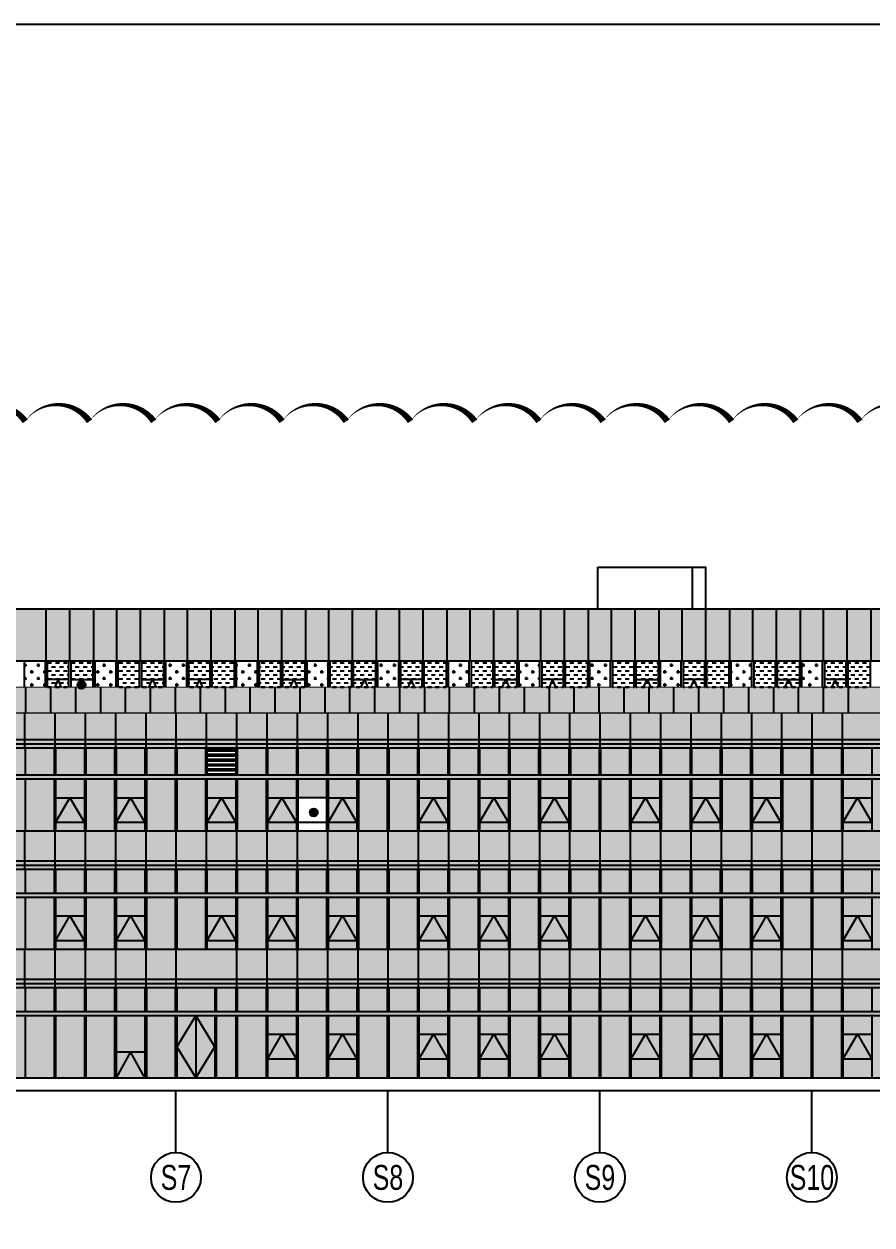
# Model space of a CAD drawing. Extents: x 1849385 to 2804940, y -773301 to -409130.
# Drawn here: x 2219310 to 2260133, y -551397 to -493541 of the extents above; entities that cross this region are included whole.
import ezdxf
from ezdxf.enums import TextEntityAlignment as Align
from ezdxf.xclip import XClip

# ---------------------------------------------------------------- set-up
doc = ezdxf.new("R2010")
doc.units = 0
doc.header["$XCLIPFRAME"] = 0
for name, color, linetype in [('#填充层', 8, 'Continuous'), ('#幕墙分格线-立面', 7, 'Continuous'), ('#标注', 1, 'Continuous'), ('#结构边线+内凹外凸边线', 5, 'Continuous'), ('C-SHET-SHBD', 4, 'Continuous'), ('dim', 7, 'Continuous'), ('消防救援', 1, 'Continuous')]:
    doc.layers.add(name, color=color, linetype=linetype)
doc.styles.add('JHZX', font='jrs.shx', dxfattribs={"width": 0.6, "bigfont": 'jhz.shx'})
doc.styles.add('XD2008', font='@1romans.shx', dxfattribs={"width": 0.7, "bigfont": '!hztxt.shx'})
pattern_1 = [(0, (-2165390.6, 544911.9), (317.5, 317.5), [158.75, -476.25]), (90, (-2165311.2, 544832.54), (-317.5, 317.5), [158.75, -476.25])]
pattern_2 = [(0, (-2342986.7, 521711.91), (190.5, 190.5), [190.5, -190.5])]

# ---------------------------------------------------------------- blocks, each defined once
blk = doc.blocks.new('*U6')
at = {"linetype": 'ByBlock'}
blk.add_line((0, -20), (0, -10.02375), dxfattribs=at)
blk.add_circle((0, -24), 4, dxfattribs=at)
at = {"color": 2, "linetype": 'ByBlock', "style": 'JHZX', "width": 0.75}
blk.add_attdef('AXES', text='', height=4, dxfattribs=at).set_placement((0, -24), align=Align.MIDDLE_CENTER)
blk = doc.blocks.new('A3文本框')
at = {"layer": 'Defpoints', "ltscale": 500}
blk.add_lwpolyline([(10, -10), (-420, -10), (-420, 297), (10, 297)], close=True, dxfattribs=at)
at = {"layer": 'C-SHET-SHBD', "style": 'XD2008', "width": 0.7}
for tag, height, p in [('子项名称', 4.5, (-37.489, 35.412)), ('图名', 4.5, (-37.489, 24.269)), ('比例', 3, (-56.3, 8.255)), ('MQJD-01', 3, (-13.245, 2.272))]:
    blk.add_attdef(tag, text='', height=height, dxfattribs=at).set_placement(p, align=Align.CENTER)
blk = doc.blocks.new('A$C1BDD5639')
at = {"layer": '消防救援', "linetype": 'ByBlock'}
h = blk.add_hatch(color=256, dxfattribs=at)
h.dxf.hatch_style = 1
edge = h.paths.add_edge_path()
edge.add_arc((-283, 16), 191, 0, 360)
blk.add_circle((-283, 16), 191, dxfattribs=at)
blk = doc.blocks.new('A$C1b7c4d9e')
at = {"layer": '#标注', "color": 6, "ltscale": 300}
blk.add_lwpolyline([(-694, 0), (694, 0), (694, -1200), (-694, -1200)], close=True, dxfattribs=at)
blk.add_lwpolyline([(-694, -1200), (0, 0), (694, -1200)], dxfattribs=at)
blk = doc.blocks.new('A$C27fe7896')
at = {"layer": '#标注', "color": 6, "ltscale": 300}
for points in [[(-596, 0), (596, 0), (596, -1200), (-596, -1200), (-596, 0)], [(-596, -1200), (0, 0), (596, -1200)]]:
    blk.add_lwpolyline(points, dxfattribs=at)
blk = doc.blocks.new('A$C46997a60')
at = {"layer": '#填充层'}
h = blk.add_hatch(dxfattribs=at)
h.set_pattern_fill('CROSS', color=8, scale=200)
h.set_pattern_definition(pattern_1)
h.paths.add_polyline_path([(53930, 19400), (54930, 19400), (54930, 20700), (53930, 20700)])
h = blk.add_hatch(dxfattribs=at)
h.set_pattern_fill('CROSS', color=8, scale=200)
h.set_pattern_definition(pattern_1)
h.paths.add_polyline_path([(57332, 19400), (58332, 19400), (58332, 20700), (57332, 20700)])
h = blk.add_hatch(dxfattribs=at)
h.set_pattern_fill('CROSS', color=8, scale=200)
h.set_pattern_definition(pattern_1)
h.paths.add_polyline_path([(60734, 19400), (61734, 19400), (61734, 20700), (60734, 20700)])
h = blk.add_hatch(dxfattribs=at)
h.set_pattern_fill('CROSS', color=8, scale=200)
h.set_pattern_definition(pattern_1)
h.paths.add_polyline_path([(64136, 19400), (65136, 19400), (65136, 20700), (64136, 20700)])
h = blk.add_hatch(dxfattribs=at)
h.set_pattern_fill('CROSS', color=8, scale=200)
h.set_pattern_definition(pattern_1)
h.paths.add_polyline_path([(67538, 19400), (68538, 19400), (68538, 20700), (67538, 20700)])
h = blk.add_hatch(dxfattribs=at)
h.set_pattern_fill('CROSS', color=8, scale=200)
h.set_pattern_definition(pattern_1)
h.paths.add_polyline_path([(70940, 19400), (71940, 19400), (71940, 20700), (70940, 20700)])
h = blk.add_hatch(dxfattribs=at)
h.set_pattern_fill('CROSS', color=8, scale=200)
h.set_pattern_definition(pattern_1)
h.paths.add_polyline_path([(74341, 19400), (75341, 19400), (75341, 20700), (74341, 20700)])
h = blk.add_hatch(dxfattribs=at)
h.set_pattern_fill('CROSS', color=8, scale=200)
h.set_pattern_definition(pattern_1)
h.paths.add_polyline_path([(77743, 19400), (78743, 19400), (78743, 20700), (77743, 20700)])
h = blk.add_hatch(dxfattribs=at)
h.set_pattern_fill('CROSS', color=8, scale=200)
h.set_pattern_definition(pattern_1)
h.paths.add_polyline_path([(81145, 19400), (82145, 19400), (82145, 20700), (81145, 20700)])
h = blk.add_hatch(dxfattribs=at)
h.set_pattern_fill('CROSS', color=8, scale=200)
h.set_pattern_definition(pattern_1)
h.paths.add_polyline_path([(84547, 19400), (85547, 19400), (85547, 20700), (84547, 20700)])
h = blk.add_hatch(dxfattribs=at)
h.set_pattern_fill('CROSS', color=8, scale=200)
h.set_pattern_definition(pattern_1)
h.paths.add_polyline_path([(87949, 19400), (88949, 19400), (88949, 20700), (87949, 20700)])
h = blk.add_hatch(dxfattribs=at)
h.set_pattern_fill('CROSS', color=8, scale=200)
h.set_pattern_definition(pattern_1)
h.paths.add_polyline_path([(91351, 19400), (92351, 19400), (92351, 20700), (91351, 20700)])
h = blk.add_hatch(dxfattribs=at)
h.set_pattern_fill('ANSI32', color=256, scale=50, angle=135)
h.set_pattern_definition([(180, (-2165390.59, 544911.91), (-1e-14, -238.125), []), (180, (-2165469.96, 544991.29), (-1e-14, -238.125), [])])
h.paths.add_polyline_path([(62727, 16500), (64115, 16500), (64115, 15200), (62727, 15200)])
at = {"layer": '#幕墙分格线-立面'}
for p, q in [((81545, 25200), (86095, 25200)), ((81545, 23200), (81545, 25200)), ((86095, 23200), (86095, 25200)), ((86095, 25200), (86745, 25200)), ((86745, 23200), (86745, 25200)), ((28117, 23200), (177596, 23200)), ((28117, 20700), (177596, 20700)), ((53930, 20700), (53930, 19400)), ((54930, 20700), (54930, 19400)), ((55030, 20700), (55030, 19400)), ((55030, 20700), (57232, 20700)), ((56081, 19400), (56081, 20700)), ((56181, 19400), (56181, 20700)), ((57232, 20700), (57232, 19400)), ((57332, 20700), (57332, 19400)), ((58332, 20700), (58332, 19400)), ((58432, 20700), (58432, 19400)), ((58432, 20700), (60634, 20700)), ((59483, 19400), (59483, 20700)), ((59583, 19400), (59583, 20700)), ((60634, 20700), (60634, 19400)), ((60734, 20700), (60734, 19400)), ((61734, 20700), (61734, 19400)), ((61834, 20700), (61834, 19400)), ((62885, 19400), (62885, 20700)), ((62985, 19400), (62985, 20700)), ((64036, 20700), (64036, 19400)), ((64136, 20700), (64136, 19400)), ((65136, 20700), (65136, 19400)), ((65236, 20700), (65236, 19400)), ((66287, 19400), (66287, 20700)), ((66387, 19400), (66387, 20700)), ((67438, 20700), (67438, 19400)), ((67538, 20700), (67538, 19400)), ((68538, 20700), (68538, 19400)), ((68638, 20700), (68638, 19400)), ((69699, 19400), (69699, 20700)), ((69779, 19400), (69779, 20700)), ((70840, 20700), (70840, 19400)), ((70940, 20700), (70940, 19400)), ((71940, 20700), (71940, 19400)), ((72040, 20700), (72040, 19400)), ((73101, 19400), (73101, 20700)), ((73181, 19400), (73181, 20700)), ((74241, 20700), (74241, 19400)), ((74341, 20700), (74341, 19400)), ((75341, 20700), (75341, 19400)), ((75441, 20700), (75441, 19400)), ((76502, 19400), (76502, 20700)), ((76582, 19400), (76582, 20700)), ((77643, 20700), (77643, 19400)), ((77743, 20700), (77743, 19400)), ((78743, 20700), (78743, 19400)), ((78843, 20700), (78843, 19400)), ((79894, 19400), (79894, 20700)), ((79994, 19400), (79994, 20700)), ((81045, 20700), (81045, 19400)), ((81145, 20700), (81145, 19400)), ((82145, 20700), (82145, 19400)), ((82245, 20700), (82245, 19400)), ((83296, 19400), (83296, 20700)), ((83396, 19400), (83396, 20700)), ((84447, 20700), (84447, 19400)), ((84547, 20700), (84547, 19400)), ((85547, 20700), (85547, 19400)), ((85647, 20700), (85647, 19400)), ((86698, 19400), (86698, 20700)), ((86798, 19400), (86798, 20700)), ((87849, 20700), (87849, 19400)), ((87949, 20700), (87949, 19400)), ((88949, 20700), (88949, 19400)), ((89049, 20700), (89049, 19400)), ((90100, 19400), (90100, 20700)), ((90200, 19400), (90200, 20700)), ((91251, 20700), (91251, 19400)), ((91351, 20700), (91351, 19400)), ((92351, 20700), (92351, 19400)), ((92451, 20700), (92451, 19400)), ((93502, 19400), (93502, 20700)), ((93602, 19400), (93602, 20700)), ((94653, 20700), (94653, 19400)), ((16261, 18200), (177596, 18200)), ((16261, 18200), (177596, 18200)), ((16261, 16900), (177596, 16900)), ((16361, 16700), (177496, 16700)), ((16461, 16500), (177396, 16500)), ((53979, 16500), (53979, 15200)), ((55367, 16500), (55367, 15200)), ((55437, 16500), (55437, 15200)), ((56825, 16500), (56825, 15200)), ((56895, 16500), (56895, 15200)), ((58283, 16500), (58283, 15200)), ((58353, 16500), (58353, 15200)), ((59741, 16500), (59741, 15200)), ((59811, 16500), (59811, 15200)), ((61199, 16500), (61199, 15200)), ((61269, 16500), (61269, 15200)), ((62657, 16500), (62657, 15200)), ((62727, 16500), (62727, 15200)), ((64115, 16500), (64115, 15200)), ((64185, 16500), (64185, 15200)), ((65573, 16500), (65573, 15200)), ((65643, 16500), (65643, 15200)), ((67031, 16500), (67031, 15200)), ((67101, 16500), (67101, 15200)), ((68489, 16500), (68489, 15200)), ((68559, 16500), (68559, 15200)), ((69947, 16500), (69947, 15200)), ((70017, 16500), (70017, 15200)), ((71405, 16500), (71405, 15200)), ((71475, 16500), (71475, 15200)), ((72863, 16500), (72863, 15200)), ((72933, 16500), (72933, 15200)), ((74320, 16500), (74320, 15200)), ((74390, 16500), (74390, 15200)), ((75778, 16500), (75778, 15200)), ((75848, 16500), (75848, 15200)), ((77236, 16500), (77236, 15200)), ((77306, 16500), (77306, 15200)), ((78694, 16500), (78694, 15200)), ((78764, 16500), (78764, 15200)), ((80152, 16500), (80152, 15200)), ((80222, 16500), (80222, 15200)), ((81610, 16500), (81610, 15200)), ((81680, 16500), (81680, 15200)), ((83068, 16500), (83068, 15200)), ((83138, 16500), (83138, 15200)), ((84526, 16500), (84526, 15200)), ((84596, 16500), (84596, 15200)), ((85984, 16500), (85984, 15200)), ((86054, 16500), (86054, 15200)), ((87442, 16500), (87442, 15200)), ((87512, 16500), (87512, 15200)), ((88900, 16500), (88900, 15200)), ((88970, 16500), (88970, 15200)), ((90358, 16500), (90358, 15200)), ((90428, 16500), (90428, 15200)), ((91816, 16500), (91816, 15200)), ((91886, 16500), (91886, 15200)), ((93274, 16500), (93274, 15200)), ((93344, 16500), (93344, 15200)), ((94732, 16500), (94732, 15200)), ((16461, 15200), (175446, 15200)), ((16461, 15000), (175446, 15000)), ((53979, 15000), (53979, 12500)), ((55367, 15000), (55367, 12500)), ((55437, 15000), (55437, 12500)), ((56825, 15000), (56825, 12500)), ((56895, 15000), (56895, 12500)), ((58283, 15000), (58283, 12500)), ((58353, 15000), (58353, 12500)), ((59741, 15000), (59741, 12500)), ((59811, 15000), (59811, 12500)), ((61199, 15000), (61199, 12500)), ((61269, 15000), (61269, 12500)), ((62657, 15000), (62657, 12500)), ((62727, 15000), (62727, 12500)), ((64115, 15000), (64115, 12500)), ((64185, 15000), (64185, 12500)), ((65573, 15000), (65573, 12500)), ((65643, 15000), (65643, 12500)), ((67031, 15000), (67031, 12500)), ((67101, 15000), (67101, 12500)), ((68489, 15000), (68489, 12500)), ((68559, 15000), (68559, 12500)), ((69947, 15000), (69947, 12500)), ((70017, 15000), (70017, 12500)), ((71405, 15000), (71405, 12500)), ((71475, 15000), (71475, 12500)), ((72863, 15000), (72863, 12500)), ((72933, 15000), (72933, 12500)), ((74320, 15000), (74320, 12500)), ((74390, 15000), (74390, 12500)), ((75778, 15000), (75778, 12500)), ((75848, 15000), (75848, 12500)), ((77236, 15000), (77236, 12500)), ((77306, 15000), (77306, 12500)), ((78694, 15000), (78694, 12500)), ((78764, 15000), (78764, 12500)), ((80152, 15000), (80152, 12500)), ((80222, 15000), (80222, 12500)), ((81610, 15000), (81610, 12500)), ((81680, 15000), (81680, 12500)), ((83068, 15000), (83068, 12500)), ((83138, 15000), (83138, 12500)), ((84526, 15000), (84526, 12500)), ((84596, 15000), (84596, 12500)), ((85984, 15000), (85984, 12500)), ((86054, 15000), (86054, 12500)), ((87442, 15000), (87442, 12500)), ((87512, 15000), (87512, 12500)), ((88900, 15000), (88900, 12500)), ((88970, 15000), (88970, 12500)), ((90358, 15000), (90358, 12500)), ((90428, 15000), (90428, 12500)), ((91816, 15000), (91816, 12500)), ((91886, 15000), (91886, 12500)), ((93274, 15000), (93274, 12500)), ((93344, 15000), (93344, 12500)), ((94732, 15000), (94732, 12500)), ((16261, 12500), (198557, 12500)), ((53944, 12500), (53944, 10650)), ((55402, 12500), (55402, 10650)), ((56860, 12500), (56860, 10650)), ((58318, 12500), (58318, 10650)), ((59776, 12500), (59776, 10650)), ((61234, 12500), (61234, 10650)), ((62692, 12500), (62692, 10650)), ((64150, 12500), (64150, 10650)), ((65608, 12500), (65608, 10650)), ((67066, 12500), (67066, 10650)), ((68524, 12500), (68524, 10650)), ((69982, 12500), (69982, 10650)), ((71440, 12500), (71440, 10650)), ((72898, 12500), (72898, 10650)), ((74355, 12500), (74355, 10650)), ((75813, 12500), (75813, 10650)), ((77271, 12500), (77271, 10650)), ((78729, 12500), (78729, 10650)), ((80187, 12500), (80187, 10650)), ((81645, 12500), (81645, 10650)), ((83103, 12500), (83103, 10650)), ((84561, 12500), (84561, 10650)), ((86019, 12500), (86019, 10650)), ((87477, 12500), (87477, 10650)), ((88935, 12500), (88935, 10650)), ((90393, 12500), (90393, 10650)), ((91851, 12500), (91851, 10650)), ((93309, 12500), (93309, 10650)), ((16261, 11050), (198557, 11050)), ((16361, 10850), (198457, 10850)), ((16461, 10650), (198357, 10650)), ((53979, 10650), (53979, 9500)), ((55367, 10650), (55367, 9500)), ((55437, 10650), (55437, 9500)), ((56825, 10650), (56825, 9500)), ((56895, 10650), (56895, 9500)), ((58283, 10650), (58283, 9500)), ((58353, 10650), (58353, 9500)), ((59741, 10650), (59741, 9500)), ((59811, 10650), (59811, 9500)), ((61199, 10650), (61199, 9500)), ((61269, 10650), (61269, 9500)), ((62657, 10650), (62657, 9500)), ((62727, 10650), (62727, 9500)), ((64115, 10650), (64115, 9500)), ((64185, 10650), (64185, 9500)), ((65573, 10650), (65573, 9500)), ((65643, 10650), (65643, 9500)), ((67031, 10650), (67031, 9500)), ((67101, 10650), (67101, 9500)), ((68489, 10650), (68489, 9500)), ((68559, 10650), (68559, 9500)), ((69947, 10650), (69947, 9500)), ((70017, 10650), (70017, 9500)), ((71405, 10650), (71405, 9500)), ((71475, 10650), (71475, 9500)), ((72863, 10650), (72863, 9500)), ((72933, 10650), (72933, 9500)), ((74320, 10650), (74320, 9500)), ((74390, 10650), (74390, 9500)), ((75778, 10650), (75778, 9500)), ((75848, 10650), (75848, 9500)), ((77236, 10650), (77236, 9500)), ((77306, 10650), (77306, 9500)), ((78694, 10650), (78694, 9500)), ((78764, 10650), (78764, 9500)), ((80152, 10650), (80152, 9500)), ((80222, 10650), (80222, 9500)), ((81610, 10650), (81610, 9500)), ((81680, 10650), (81680, 9500)), ((83068, 10650), (83068, 9500)), ((83138, 10650), (83138, 9500)), ((84526, 10650), (84526, 9500)), ((84596, 10650), (84596, 9500)), ((85984, 10650), (85984, 9500)), ((86054, 10650), (86054, 9500)), ((87442, 10650), (87442, 9500)), ((87512, 10650), (87512, 9500)), ((88900, 10650), (88900, 9500)), ((88970, 10650), (88970, 9500)), ((90358, 10650), (90358, 9500)), ((90428, 10650), (90428, 9500)), ((91816, 10650), (91816, 9500)), ((91886, 10650), (91886, 9500)), ((93274, 10650), (93274, 9500)), ((93344, 10650), (93344, 9500)), ((94732, 10650), (94732, 9500)), ((18061, 9500), (198357, 9500)), ((18061, 9300), (198357, 9300)), ((53979, 9300), (53979, 6800)), ((55367, 9300), (55367, 6800)), ((55437, 9300), (55437, 6800)), ((56825, 9300), (56825, 6800)), ((56895, 9300), (56895, 6800)), ((58283, 9300), (58283, 6800)), ((58353, 9300), (58353, 6800)), ((59741, 9300), (59741, 6800)), ((59811, 9300), (59811, 6800)), ((61199, 9300), (61199, 6800)), ((61269, 9300), (61269, 6800)), ((62657, 9300), (62657, 6800)), ((62727, 9300), (62727, 6800)), ((64115, 9300), (64115, 6800)), ((64185, 9300), (64185, 6800)), ((65573, 9300), (65573, 6800)), ((65643, 9300), (65643, 6800)), ((67031, 9300), (67031, 6800)), ((67101, 9300), (67101, 6800)), ((68489, 9300), (68489, 6800)), ((68559, 9300), (68559, 6800)), ((69947, 9300), (69947, 6800)), ((70017, 9300), (70017, 6800)), ((71405, 9300), (71405, 6800)), ((71475, 9300), (71475, 6800)), ((72863, 9300), (72863, 6800)), ((72933, 9300), (72933, 6800)), ((74320, 9300), (74320, 6800)), ((74390, 9300), (74390, 6800)), ((75778, 9300), (75778, 6800)), ((75848, 9300), (75848, 6800)), ((77236, 9300), (77236, 6800)), ((77306, 9300), (77306, 6800)), ((78694, 9300), (78694, 6800)), ((78764, 9300), (78764, 6800)), ((80152, 9300), (80152, 6800)), ((80222, 9300), (80222, 6800)), ((81610, 9300), (81610, 6800)), ((81680, 9300), (81680, 6800)), ((83068, 9300), (83068, 6800)), ((83138, 9300), (83138, 6800)), ((84526, 9300), (84526, 6800)), ((84596, 9300), (84596, 6800)), ((85984, 9300), (85984, 6800)), ((86054, 9300), (86054, 6800)), ((87442, 9300), (87442, 6800)), ((87512, 9300), (87512, 6800)), ((88900, 9300), (88900, 6800)), ((88970, 9300), (88970, 6800)), ((90358, 9300), (90358, 6800)), ((90428, 9300), (90428, 6800)), ((91816, 9300), (91816, 6800)), ((91886, 9300), (91886, 6800)), ((93274, 9300), (93274, 6800)), ((93344, 9300), (93344, 6800)), ((94732, 9300), (94732, 6800)), ((-3450, 6800), (198557, 6800)), ((53944, 6800), (53944, 4950)), ((55402, 6800), (55402, 4950)), ((56860, 6800), (56860, 4950)), ((58318, 6800), (58318, 4950)), ((59776, 6800), (59776, 4950)), ((61234, 6800), (61234, 4950)), ((64150, 6800), (64150, 4950)), ((65608, 6800), (65608, 4950)), ((67066, 6800), (67066, 4950)), ((68524, 6800), (68524, 4950)), ((69982, 6800), (69982, 4950)), ((71440, 6800), (71440, 4950)), ((72898, 6800), (72898, 4950)), ((74355, 6800), (74355, 4950)), ((75813, 6800), (75813, 4950)), ((77271, 6800), (77271, 4950)), ((78729, 6800), (78729, 4950)), ((80187, 6800), (80187, 4950)), ((81645, 6800), (81645, 4950)), ((83103, 6800), (83103, 4950)), ((84561, 6800), (84561, 4950)), ((86019, 6800), (86019, 4950)), ((87477, 6800), (87477, 4950)), ((88935, 6800), (88935, 4950)), ((90393, 6800), (90393, 4950)), ((91851, 6800), (91851, 4950)), ((93309, 6800), (93309, 4950)), ((-3450, 5350), (198557, 5350)), ((-3350, 5150), (198457, 5150)), ((-3250, 4950), (198357, 4950)), ((53979, 4950), (53979, 3800)), ((55367, 4950), (55367, 3800)), ((55437, 4950), (55437, 3800)), ((56825, 4950), (56825, 3800)), ((56895, 4950), (56895, 3800)), ((58283, 4950), (58283, 3800)), ((58353, 4950), (58353, 3800)), ((59741, 4950), (59741, 3800)), ((59811, 4950), (59811, 3800)), ((61199, 4950), (61199, 3800)), ((61269, 4950), (61269, 3800)), ((63099, 4950), (63099, 3800)), ((63169, 4950), (63169, 3800)), ((64115, 4950), (64115, 3800)), ((64185, 4950), (64185, 3800)), ((65573, 4950), (65573, 3800)), ((65643, 4950), (65643, 3800)), ((67031, 4950), (67031, 3800)), ((67101, 4950), (67101, 3800)), ((68489, 4950), (68489, 3800)), ((68559, 4950), (68559, 3800)), ((69947, 4950), (69947, 3800)), ((70017, 4950), (70017, 3800)), ((71405, 4950), (71405, 3800)), ((71475, 4950), (71475, 3800)), ((72863, 4950), (72863, 3800)), ((72933, 4950), (72933, 3800)), ((74320, 4950), (74320, 3800)), ((74390, 4950), (74390, 3800)), ((75778, 4950), (75778, 3800)), ((75848, 4950), (75848, 3800)), ((77236, 4950), (77236, 3800)), ((77306, 4950), (77306, 3800)), ((78694, 4950), (78694, 3800)), ((78764, 4950), (78764, 3800)), ((80152, 4950), (80152, 3800)), ((80222, 4950), (80222, 3800)), ((81610, 4950), (81610, 3800)), ((81680, 4950), (81680, 3800)), ((83068, 4950), (83068, 3800)), ((83138, 4950), (83138, 3800)), ((84526, 4950), (84526, 3800)), ((84596, 4950), (84596, 3800)), ((85984, 4950), (85984, 3800)), ((86054, 4950), (86054, 3800)), ((87442, 4950), (87442, 3800)), ((87512, 4950), (87512, 3800)), ((88900, 4950), (88900, 3800)), ((88970, 4950), (88970, 3800)), ((90358, 4950), (90358, 3800)), ((90428, 4950), (90428, 3800)), ((91816, 4950), (91816, 3800)), ((91886, 4950), (91886, 3800)), ((93274, 4950), (93274, 3800)), ((93344, 4950), (93344, 3800)), ((94732, 4950), (94732, 3800)), ((-3250, 3800), (196257, 3800)), ((-3250, 3600), (196257, 3600)), ((53979, 3600), (53979, 600)), ((55367, 3600), (55367, 600)), ((55437, 3600), (55437, 600)), ((56825, 3600), (56825, 600)), ((56895, 3600), (56895, 600)), ((58283, 3600), (58283, 600)), ((58353, 3600), (58353, 600)), ((59741, 3600), (59741, 600)), ((59811, 3600), (59811, 600)), ((61199, 3600), (61199, 600)), ((61269, 3600), (61269, 600)), ((63099, 3600), (63099, 600)), ((63169, 3600), (63169, 600)), ((64115, 3600), (64115, 600)), ((64185, 3600), (64185, 600)), ((65573, 3600), (65573, 600)), ((65643, 3600), (65643, 600)), ((67031, 3600), (67031, 600)), ((67101, 3600), (67101, 600)), ((68489, 3600), (68489, 600)), ((68559, 3600), (68559, 600)), ((69947, 3600), (69947, 600)), ((70017, 3600), (70017, 600)), ((71405, 3600), (71405, 600)), ((71475, 3600), (71475, 600)), ((72863, 3600), (72863, 600)), ((72933, 3600), (72933, 600)), ((74320, 3600), (74320, 600)), ((74390, 3600), (74390, 600)), ((75778, 3600), (75778, 600)), ((75848, 3600), (75848, 600)), ((77236, 3600), (77236, 600)), ((77306, 3600), (77306, 600)), ((78694, 3600), (78694, 600)), ((78764, 3600), (78764, 600)), ((80152, 3600), (80152, 600)), ((80222, 3600), (80222, 600)), ((81610, 3600), (81610, 600)), ((81680, 3600), (81680, 600)), ((83068, 3600), (83068, 600)), ((83138, 3600), (83138, 600)), ((84526, 3600), (84526, 600)), ((84596, 3600), (84596, 600)), ((85984, 3600), (85984, 600)), ((86054, 3600), (86054, 600)), ((87442, 3600), (87442, 600)), ((87512, 3600), (87512, 600)), ((88900, 3600), (88900, 600)), ((88970, 3600), (88970, 600)), ((90358, 3600), (90358, 600)), ((90428, 3600), (90428, 600)), ((91816, 3600), (91816, 600)), ((91886, 3600), (91886, 600)), ((93274, 3600), (93274, 600)), ((93344, 3600), (93344, 600)), ((94732, 3600), (94732, 600)), ((58353, 1850), (59741, 1850)), ((-3250, 600), (196257, 600))]:
    blk.add_line(p, q, dxfattribs=at)
at = {"layer": '#幕墙分格线-立面', "ltscale": 300}
for points in [[(54980, 20700), (54980, 23200)], [(56131, 20700), (56131, 23200)], [(57282, 20700), (57282, 23200)], [(58382, 20700), (58382, 23200)], [(59533, 20700), (59533, 23200)], [(60684, 20700), (60684, 23200)], [(61784, 20700), (61784, 23200)], [(62935, 20700), (62935, 23200)], [(64086, 20700), (64086, 23200)], [(65186, 20700), (65186, 23200)], [(66337, 20700), (66337, 23200)], [(67488, 20700), (67488, 23200)], [(68588, 20700), (68588, 23200)], [(69729, 20700), (69729, 23200)], [(70890, 20700), (70890, 23200)], [(71990, 20700), (71990, 23200)], [(73131, 20700), (73131, 23200)], [(74291, 20700), (74291, 23200)], [(75391, 20700), (75391, 23200)], [(76532, 20700), (76532, 23200)], [(77693, 20700), (77693, 23200)], [(78793, 20700), (78793, 23200)], [(79944, 20700), (79944, 23200)], [(81095, 20700), (81095, 23200)], [(82195, 20700), (82195, 23200)], [(83346, 20700), (83346, 23200)], [(84497, 20700), (84497, 23200)], [(85597, 20700), (85597, 23200)], [(86748, 20700), (86748, 23200)], [(87899, 20700), (87899, 23200)], [(88999, 20700), (88999, 23200)], [(90150, 20700), (90150, 23200)], [(91301, 20700), (91301, 23200)], [(92401, 20700), (92401, 23200)], [(93552, 20700), (93552, 23200)], [(94703, 20700), (94703, 23200)], [(-8188, 0), (200161, 0)]]:
    blk.add_lwpolyline(points, dxfattribs=at)
at = {"layer": '#幕墙分格线-立面'}
for points in [[(56181, 19800), (57232, 19800)], [(62184, 3600), (62184, 600)], [(59741, 600), (59047, 1850), (58353, 600)]]:
    blk.add_lwpolyline(points, dxfattribs=at)
at = {"layer": '#幕墙分格线-立面', "ltscale": 300}
blk.add_lwpolyline([(16821, 19400), (177296, 19400), (177296, 18200), (16821, 18200)], close=True, dxfattribs=at)
at = {"layer": '#幕墙分格线-立面'}
blk.add_lwpolyline([(62184, 3600), (61269, 2100), (62184, 600), (63099, 2100)], close=True, dxfattribs=at)
for points in [[(68489, 14100), (67101, 14100)], [(68489, 12900), (67101, 12900)]]:
    blk.add_lwpolyline(points)
at = {"layer": '#幕墙分格线-立面', "color": 6, "ltscale": 300}
ref = blk.add_blockref('A$C27fe7896', (55556, 19800), dxfattribs=dict(at, xscale=-0.8817114093959731))
XClip(ref).set_block_clipping_path([(-138072.7282415661, -399.9999999999), (31119.9858549, 900.0000000001)])
ref = blk.add_blockref('A$C27fe7896', (60109, 19800), dxfattribs=dict(at, xscale=0.8817114093959731))
XClip(ref).set_block_clipping_path([(-36283.6103796861, -399.9999999999), (132909.10371678, 900.0000000001)])
ref = blk.add_blockref('A$C27fe7896', (62360, 19800), dxfattribs=dict(at, xscale=-0.8817114093959731))
XClip(ref).set_block_clipping_path([(-130356.1797156571, -399.9999999999), (38836.5343808089, 900.0000000001)])
ref = blk.add_blockref('A$C27fe7896', (66912, 19800), dxfattribs=dict(at, xscale=0.8817114093959731))
XClip(ref).set_block_clipping_path([(-44000.158905596, -399.9999999999), (125192.5551908701, 900.0000000001)])
ref = blk.add_blockref('A$C27fe7896', (70304, 19800), dxfattribs=dict(at, xscale=0.8817114093959731))
XClip(ref).set_block_clipping_path([(-47847.0915891039, -399.9999999999), (121345.6225073622, 900.0000000001)])
ref = blk.add_blockref('A$C27fe7896', (72565, 19800), dxfattribs=dict(at, xscale=-0.8817114093959731))
XClip(ref).set_block_clipping_path([(-118781.356926789, -399.9999999999), (50411.357169677, 900.0000000001)])
ref = blk.add_blockref('A$C27fe7896', (77108, 19800), dxfattribs=dict(at, xscale=0.8817114093959731))
XClip(ref).set_block_clipping_path([(-55563.6401150161, -400.0000000133), (113629.0739814499, 899.9999999867)])
ref = blk.add_blockref('A$C27fe7896', (79369, 19800), dxfattribs=dict(at, xscale=-0.8817114093959731))
XClip(ref).set_block_clipping_path([(-111064.8084008773, -399.9999999999), (58127.9056955888, 900.0000000001)])
ref = blk.add_blockref('A$C27fe7896', (83922, 19800), dxfattribs=dict(at, xscale=0.8817114093959731))
XClip(ref).set_block_clipping_path([(-63291.530220374, -399.9999999999), (105901.1838760921, 900.0000000001)])
ref = blk.add_blockref('A$C27fe7896', (86173, 19800), dxfattribs=dict(at, xscale=-0.8817114093959731))
XClip(ref).set_block_clipping_path([(-103348.2598749669, -399.9999999999), (65844.4542214992, 900.0000000001)])
ref = blk.add_blockref('A$C27fe7896', (90726, 19800), dxfattribs=dict(at, xscale=0.8817114093959731))
XClip(ref).set_block_clipping_path([(-71008.0787462862, -399.9999999999), (98184.6353501799, 900.0000000001)])
ref = blk.add_blockref('A$C27fe7896', (92977, 19800), dxfattribs=dict(at, xscale=-0.8817114093959731))
XClip(ref).set_block_clipping_path([(-95631.7113490552, -399.9999999999), (73561.0027474109, 900.0000000001)])
for p in [(56131, 14100), (59047, 14100), (63421, 14100), (66337, 14100), (69253, 14100), (73626, 14100), (76542, 14100), (79458, 14100), (83832, 14100), (86748, 14100), (89664, 14100), (94038, 14100), (56131, 8400), (59047, 8400), (63421, 8400), (66337, 8400), (69253, 8400), (73626, 8400), (76542, 8400), (79458, 8400), (83832, 8400), (86748, 8400), (89664, 8400), (94038, 8400), (66337, 2700), (69253, 2700), (73626, 2700), (76542, 2700), (79458, 2700), (83832, 2700), (86748, 2700), (89664, 2700), (94038, 2700)]:
    blk.add_blockref('A$C1b7c4d9e', p, dxfattribs=at)
at = {"layer": '消防救援', "linetype": 'ByBlock', "rotation": 270}
blk.add_blockref('A$C1BDD5639', (67849, 13108), dxfattribs=at)
at = {"ltscale": 300}
blk.add_wipeout([(16821, 19400), (177296, 19400), (177296, 18200), (16821, 18200)], dxfattribs=at).dxf.layer = 'dim'
at = {"layer": '#幕墙分格线-立面'}
for p, q in [((53944, 18200), (53944, 16500)), ((55402, 18200), (55402, 16500)), ((56860, 18200), (56860, 16500)), ((58318, 18200), (58318, 16500)), ((59776, 18200), (59776, 16500)), ((61234, 18200), (61234, 16500)), ((62692, 18200), (62692, 16500)), ((64150, 18200), (64150, 16500)), ((65608, 18200), (65608, 16500)), ((67066, 18200), (67066, 16500)), ((68524, 18200), (68524, 16500)), ((69982, 18200), (69982, 16500)), ((71440, 18200), (71440, 16500)), ((72898, 18200), (72898, 16500)), ((74355, 18200), (74355, 16500)), ((75813, 18200), (75813, 16500)), ((77271, 18200), (77271, 16500)), ((78729, 18200), (78729, 16500)), ((80187, 18200), (80187, 16500)), ((81645, 18200), (81645, 16500)), ((83103, 18200), (83103, 16500)), ((84561, 18200), (84561, 16500)), ((86019, 18200), (86019, 16500)), ((87477, 18200), (87477, 16500)), ((88935, 18200), (88935, 16500)), ((90393, 18200), (90393, 16500)), ((91851, 18200), (91851, 16500)), ((93309, 18200), (93309, 16500))]:
    blk.add_line(p, q, dxfattribs=at)
at = {"layer": '消防救援', "linetype": 'ByBlock', "rotation": 270}
blk.add_blockref('A$C1BDD5639', (56665, 19254), dxfattribs=at)
blk = doc.blocks.new('tc1VCBN')
at = {"layer": '#填充层', "ltscale": 5}
h = blk.add_hatch(dxfattribs=at)
h.set_pattern_fill('DOTS', color=256, scale=200)
h.set_pattern_definition([(0, (-2342986.7, 521711.9), (158.75, 317.5), [0, -317.5])])
h.paths.add_polyline_path([(-149479, 0), (0, 0), (0, -2500), (-149479, -2500)])
h.paths.add_polyline_path([(-200, -6700), (-161154, -6700), (-161154, -5000), (-200, -5000)])
h.paths.add_polyline_path([(-161121, -10700), (20761, -10700), (20761, -12550), (-161121, -12550)])
h.paths.add_polyline_path([(20761, -18250), (-180862, -18250), (-180862, -16400), (20761, -16400)])
at = {"layer": '#填充层'}
h = blk.add_hatch(dxfattribs=at)
h.set_pattern_fill('DASH', color=256, scale=200, style=0)
h.set_pattern_definition(pattern_2)
h.paths.add_polyline_path([(-122566, -2500), (-121515, -2500), (-121515, -3800), (-122566, -3800)])
h = blk.add_hatch(dxfattribs=at)
h.set_pattern_fill('DASH', color=256, scale=200, style=0)
h.set_pattern_definition(pattern_2)
h.paths.add_polyline_path([(-121415, -3400), (-120364, -3400), (-120364, -2500), (-121415, -2500)])
h = blk.add_hatch(dxfattribs=at)
h.set_pattern_fill('DASH', color=256, scale=200, style=0)
h.set_pattern_definition(pattern_2)
h.paths.add_polyline_path([(-119164, -2500), (-118113, -2500), (-118113, -3800), (-119164, -3800)])
h = blk.add_hatch(dxfattribs=at)
h.set_pattern_fill('DASH', color=256, scale=200, style=0)
h.set_pattern_definition(pattern_2)
h.paths.add_polyline_path([(-118013, -2500), (-116962, -2500), (-116962, -3800), (-118013, -3800)])
h = blk.add_hatch(dxfattribs=at)
h.set_pattern_fill('DASH', color=256, scale=200, style=0)
h.set_pattern_definition(pattern_2)
h.paths.add_polyline_path([(-115762, -2500), (-114711, -2500), (-114711, -3800), (-115762, -3800)])
h = blk.add_hatch(dxfattribs=at)
h.set_pattern_fill('DASH', color=256, scale=200, style=0)
h.set_pattern_definition(pattern_2)
h.paths.add_polyline_path([(-114611, -2500), (-113560, -2500), (-113560, -3800), (-114611, -3800)])
h = blk.add_hatch(dxfattribs=at)
h.set_pattern_fill('DASH', color=256, scale=200, style=0)
h.set_pattern_definition(pattern_2)
h.paths.add_polyline_path([(-112360, -2500), (-111309, -2500), (-111309, -3800), (-112360, -3800)])
h = blk.add_hatch(dxfattribs=at)
h.set_pattern_fill('DASH', color=256, scale=200, style=0)
h.set_pattern_definition(pattern_2)
h.paths.add_polyline_path([(-111209, -2500), (-110158, -2500), (-110158, -3800), (-111209, -3800)])
h = blk.add_hatch(dxfattribs=at)
h.set_pattern_fill('DASH', color=256, scale=200, style=0)
h.set_pattern_definition(pattern_2)
h.paths.add_polyline_path([(-108958, -2500), (-107907, -2500), (-107907, -3800), (-108958, -3800)])
h = blk.add_hatch(dxfattribs=at)
h.set_pattern_fill('DASH', color=256, scale=200, style=0)
h.set_pattern_definition(pattern_2)
h.paths.add_polyline_path([(-107817, -2500), (-106767, -2500), (-106767, -3800), (-107817, -3800)])
h = blk.add_hatch(dxfattribs=at)
h.set_pattern_fill('DASH', color=256, scale=200, style=0)
h.set_pattern_definition(pattern_2)
h.paths.add_polyline_path([(-105557, -2500), (-104506, -2500), (-104506, -3800), (-105557, -3800)])
h = blk.add_hatch(dxfattribs=at)
h.set_pattern_fill('DASH', color=256, scale=200, style=0)
h.set_pattern_definition(pattern_2)
h.paths.add_polyline_path([(-104416, -2500), (-103365, -2500), (-103365, -3800), (-104416, -3800)])
h = blk.add_hatch(dxfattribs=at)
h.set_pattern_fill('DASH', color=256, scale=200, style=0)
h.set_pattern_definition(pattern_2)
h.paths.add_polyline_path([(-102155, -2500), (-101104, -2500), (-101104, -3800), (-102155, -3800)])
h = blk.add_hatch(dxfattribs=at)
h.set_pattern_fill('DASH', color=256, scale=200, style=0)
h.set_pattern_definition(pattern_2)
h.paths.add_polyline_path([(-101014, -2500), (-99963, -2500), (-99963, -3800), (-101014, -3800)])
h = blk.add_hatch(dxfattribs=at)
h.set_pattern_fill('DASH', color=256, scale=200, style=0)
h.set_pattern_definition(pattern_2)
h.paths.add_polyline_path([(-98753, -2500), (-97702, -2500), (-97702, -3800), (-98753, -3800)])
h = blk.add_hatch(dxfattribs=at)
h.set_pattern_fill('DASH', color=256, scale=200, style=0)
h.set_pattern_definition(pattern_2)
h.paths.add_polyline_path([(-97602, -2500), (-96551, -2500), (-96551, -3800), (-97602, -3800)])
h = blk.add_hatch(dxfattribs=at)
h.set_pattern_fill('DASH', color=256, scale=200, style=0)
h.set_pattern_definition(pattern_2)
h.paths.add_polyline_path([(-95351, -2500), (-94300, -2500), (-94300, -3800), (-95351, -3800)])
h = blk.add_hatch(dxfattribs=at)
h.set_pattern_fill('DASH', color=256, scale=200, style=0)
h.set_pattern_definition(pattern_2)
h.paths.add_polyline_path([(-94200, -2500), (-93149, -2500), (-93149, -3800), (-94200, -3800)])
h = blk.add_hatch(dxfattribs=at)
h.set_pattern_fill('DASH', color=256, scale=200, style=0)
h.set_pattern_definition(pattern_2)
h.paths.add_polyline_path([(-91949, -2500), (-90898, -2500), (-90898, -3800), (-91949, -3800)])
h = blk.add_hatch(dxfattribs=at)
h.set_pattern_fill('DASH', color=256, scale=200, style=0)
h.set_pattern_definition(pattern_2)
h.paths.add_polyline_path([(-90798, -2500), (-89747, -2500), (-89747, -3800), (-90798, -3800)])
h = blk.add_hatch(dxfattribs=at)
h.set_pattern_fill('DASH', color=256, scale=200, style=0)
h.set_pattern_definition(pattern_2)
h.paths.add_polyline_path([(-88547, -2500), (-87496, -2500), (-87496, -3800), (-88547, -3800)])
h = blk.add_hatch(dxfattribs=at)
h.set_pattern_fill('DASH', color=256, scale=200, style=0)
h.set_pattern_definition(pattern_2)
h.paths.add_polyline_path([(-87396, -2500), (-86345, -2500), (-86345, -3800), (-87396, -3800)])
h = blk.add_hatch(dxfattribs=at)
h.set_pattern_fill('DASH', color=256, scale=200, style=0)
h.set_pattern_definition(pattern_2)
h.paths.add_polyline_path([(-85145, -2500), (-84094, -2500), (-84094, -3800), (-85145, -3800)])
h = blk.add_hatch(dxfattribs=at)
h.set_pattern_fill('DASH', color=256, scale=200, style=0)
h.set_pattern_definition(pattern_2)
h.paths.add_polyline_path([(-83994, -2500), (-82943, -2500), (-82943, -3800), (-83994, -3800)])
at = {"layer": '#填充层', "ltscale": 5}
h = blk.add_hatch(dxfattribs=at)
h.set_pattern_fill('玻璃A', color=256, scale=200)
h.set_pattern_definition([(45, (-2342986.7, 521711.9), (-1131.3708, 1131.3708), [800, -800]), (45, (-2342986.7, 521994.8), (-1131.3708, 1131.3708), [400, -1200]), (45, (-2342703.9, 521711.9), (-1131.3708, 1131.3708), [400, -1200])])
h.paths.add_polyline_path([(-180486, -15200), (-159285, -15200), (-159285, -16400), (-180486, -16400)])
h.paths.add_polyline_path([(-160775, -3800), (-300, -3800), (-300, -5000), (-160775, -5000)])
h.paths.add_polyline_path([(20401, -9500), (-2527, -9500), (-2527, -10700), (20401, -10700)])
h = blk.add_hatch(dxfattribs=at)
h.set_pattern_fill('玻璃1', color=256, scale=200)
h.set_pattern_definition([(45, (-2342986.7, 521791.9), (-979.76716, 979.76716), [448, -1152]), (45, (-2342794.7, 521871.9), (-979.76716, 979.76716), [192, -1408]), (45, (-2342986.7, 521871.9), (-979.76716, 979.76716), [320, -1280]), (45, (-2342890.7, 521791.9), (1074.8023, -1074.8023), [400, -1200]), (45, (-2342986.7, 521711.9), (-979.76716, 979.76716), [640, -960]), (45, (-2342986.7, 521951.9), (-979.76716, 979.76716), [160, -1440])])
h.paths.add_polyline_path([(-18680, -10700), (-18680, -9100), (-17222, -9100), (-17222, -10700), (-2300, -10700), (-2300, -6700), (-113446, -6700), (-113446, -8000), (-114904, -8000), (-114904, -6700), (-160885, -6700), (-160885, -10700), (-151353, -10700), (-151353, -9100), (-149895, -9100), (-149895, -10700), (-130942, -10700), (-130942, -9100), (-129484, -9100), (-129484, -10700), (-110530, -10700), (-110530, -9100), (-109072, -9100), (-109072, -10700), (-79913, -10700), (-79913, -9100), (-78455, -9100), (-78455, -10700), (-59502, -10700), (-59502, -9100), (-58044, -9100), (-58044, -10700), (-39091, -10700), (-39091, -9100), (-37633, -9100), (-37633, -10700)])
h.paths.add_polyline_path([(-65369, -12550), (-65369, -13900), (-71166, -13900), (-71166, -12550), (-128026, -12550), (-128026, -13900), (-135316, -13900), (-135316, -12550), (-159285, -12550), (-159285, -16400), (20511, -16400), (20511, -12550)])
h.paths.add_polyline_path([(-69743, -19600), (-69743, -18250), (-130942, -18250), (-130942, -19600), (-142605, -19600), (-142605, -18250), (-180596, -18250), (-180596, -22600), (-146709, -22600), (-146709, -19600), (-144098, -19600), (-144098, -22600), (-125145, -22600), (-123617, -22600), (-116397, -22600), (-116397, -19600), (-114427, -19600), (-114427, -22600), (-72517, -22600), (-72517, -19600), (-71131, -19600), (-71131, -22600), (-17399, -22600), (-17399, -19600), (-15729, -19600), (-15729, -22600), (18411, -22600), (18411, -18250), (-66757, -18250), (-66757, -19600)])
h = blk.add_hatch(dxfattribs=at)
h.set_pattern_fill('GRASS', color=256, scale=350)
h.set_pattern_definition([(90, (-146709.15, -22600), (-698.457, 698.457), [185.2065, -1211.707]), (45, (-146709.1, -22600), (-698.457, 698.457), [185.2065, -802.561]), (135, (-146709.1, -22600), (-698.457, -698.457), [185.2065, -802.561])])
h.paths.add_polyline_path([(-71131, -19635), (-72447, -19635), (-72447, -22600), (-71131, -22600)])
h.paths.add_polyline_path([(-15729, -22600), (-17399, -22600), (-17399, -19600), (-15729, -19600)])
h.paths.add_polyline_path([(-116327, -19600), (-114497, -19600), (-114497, -22600), (-116327, -22600)])
h.paths.add_polyline_path([(-146709, -19600), (-144098, -19600), (-144098, -22600), (-146709, -22600)])
at = {"layer": '#幕墙分格线-立面', "ltscale": 300}
for points in [[(-123585, -5000), (-123585, -3800)], [(-122385, -5000), (-122385, -3800)], [(-121185, -5000), (-121185, -3800)], [(-119985, -5000), (-119985, -3800)], [(-118785, -5000), (-118785, -3800)], [(-117585, -5000), (-117585, -3800)], [(-116385, -5000), (-116385, -3800)], [(-115185, -5000), (-115185, -3800)], [(-113985, -5000), (-113985, -3800)], [(-112785, -5000), (-112785, -3800)], [(-111585, -5000), (-111585, -3800)], [(-110385, -5000), (-110385, -3800)], [(-109185, -5000), (-109185, -3800)], [(-107985, -5000), (-107985, -3800)], [(-106785, -5000), (-106785, -3800)], [(-105585, -5000), (-105585, -3800)], [(-104385, -5000), (-104385, -3800)], [(-103185, -5000), (-103185, -3800)], [(-101985, -5000), (-101985, -3800)], [(-100785, -5000), (-100785, -3800)], [(-99585, -5000), (-99585, -3800)], [(-98385, -5000), (-98385, -3800)], [(-97185, -5000), (-97185, -3800)], [(-95985, -5000), (-95985, -3800)], [(-94785, -5000), (-94785, -3800)], [(-93585, -5000), (-93585, -3800)], [(-92385, -5000), (-92385, -3800)], [(-91185, -5000), (-91185, -3800)], [(-89985, -5000), (-89985, -3800)], [(-88785, -5000), (-88785, -3800)], [(-87585, -5000), (-87585, -3800)], [(-86385, -5000), (-86385, -3800)], [(-85185, -5000), (-85185, -3800)], [(-83985, -5000), (-83985, -3800)]]:
    blk.add_lwpolyline(points, dxfattribs=at)

msp = doc.modelspace()

# ---------------------------------------------------------------- hatches: boundary and pattern name
at = {"layer": '#填充层', "ltscale": 300}
h = msp.add_hatch(color=252, dxfattribs=at)
h.dxf.hatch_style = 1
h.paths.add_polyline_path([(2255818.5, -529711.9), (2258664.4, -529711.9), (2258664.4, -528411.9), (2255818.5, -528411.9)])
h.paths.add_polyline_path([(2258664.4, -529911.9), (2255818.5, -529911.9), (2255818.5, -532411.9), (2258664.4, -532411.9)])
h = msp.add_hatch(color=252, dxfattribs=at)
h.dxf.hatch_style = 1
h.paths.add_polyline_path([(2219369.8, -541111.9), (2223673.6, -541111.9), (2223673.6, -539961.9), (2219369.8, -539961.9)])
h.paths.add_polyline_path([(2223673.6, -541311.9), (2219369.8, -541311.9), (2219369.8, -544311.9), (2223673.6, -544311.9)])
h = msp.add_hatch(color=252, dxfattribs=at)
h.dxf.hatch_style = 1
h.paths.add_polyline_path([(2225201.6, -541111.9), (2226589.5, -541111.9), (2226589.5, -539961.9), (2225201.6, -539961.9)])
h.paths.add_polyline_path([(2226589.5, -541311.9), (2225201.6, -541311.9), (2225201.6, -544311.9), (2226589.5, -544311.9)])
h = msp.add_hatch(color=252, dxfattribs=at)
h.dxf.hatch_style = 1
h.paths.add_polyline_path([(2228559.5, -541111.9), (2230963.4, -541111.9), (2230963.4, -539961.9), (2228559.5, -539961.9)])
h.paths.add_polyline_path([(2230963.4, -541311.9), (2228559.5, -541311.9), (2228559.5, -544311.9), (2230963.4, -544311.9)])

# ---------------------------------------------------------------- linework, layer by layer
at = {"layer": 'Defpoints', "color": 3}
msp.add_lwpolyline([(2216277.9, -512679.1, 0, 309.1, -0.5205671), (2219369.1, -512679.1, 0, 309.1, -0.5205671), (2222460.3, -512679.1, 0, 309.1, -0.5205671), (2225551.5, -512679.1, 0, 309.1, -0.5205671), (2228642.8, -512679.1, 0, 309.1, -0.5205671), (2231734, -512679.1, 0, 309.1, -0.5205671), (2234825.2, -512679.1, 0, 309.1, -0.5205671), (2237916.4, -512679.1, 0, 309.1, -0.5205671), (2241007.7, -512679.1, 0, 309.1, -0.5205671), (2244098.9, -512679.1, 0, 309.1, -0.5205671), (2247190.1, -512679.1, 0, 309.1, -0.5205671), (2250281.3, -512679.1, 0, 309.1, -0.5205671), (2253372.6, -512679.1, 0, 309.1, -0.5205671), (2256463.8, -512679.1, 0, 309.1, -0.5205671), (2259555, -512679.1, 0, 309.1, -0.5205671), (2262646.2, -512679.1, 0, 309.1, -0.5205671)], format="xyseb", dxfattribs=at)

# ---------------------------------------------------------------- block references
at = {"layer": '#标注', "linetype": 'ByBlock', "xscale": 300, "yscale": 300, "zscale": 300}
for p, values in [((2226624.5, -541904.8), {'AXES': 'S7'}), ((2236830.2, -541904.8), {'AXES': 'S8'}), ((2247035.8, -541904.8), {'AXES': 'S9'}), ((2257241.5, -541904.8), {'AXES': 'S10'})]:
    msp.add_blockref('*U6', p, dxfattribs=at).add_auto_attribs(values)
at = {"layer": 'dim', "color": 0, "xscale": 700, "yscale": 700, "zscale": 700}
msp.add_blockref('A3文本框', (2421822.4, -701441.4), dxfattribs=at)

# ---------------------------------------------------------------- next in the draw order: block references
at = {"ltscale": 300}
msp.add_blockref('A$C46997a60', (2165390.6, -544911.9), dxfattribs=at)

# ---------------------------------------------------------------- next in the draw order: linework, layer by layer
at = {"layer": '#结构边线+内凹外凸边线', "ltscale": 300, "const_width": 20}
msp.add_lwpolyline([(2193507.5, -521711.9), (2342986.7, -521711.9), (2342986.7, -524211.9), (2193507.5, -524211.9)], close=True, dxfattribs=at)
for points in [[(2342986.7, -526711.9), (2342986.7, -528011.9), (2342886.7, -528011.9), (2342886.7, -528211.9), (2342786.7, -528211.9), (2342786.7, -528411.9), (2181851.9, -528411.9), (2181851.9, -528211.9), (2181751.9, -528211.9), (2181751.9, -528011.9), (2181651.9, -528011.9), (2181651.9, -526711.9), (2342986.7, -526711.9)], [(2363948, -532411.9), (2363948, -533861.9), (2363848, -533861.9), (2363848, -534061.9), (2363748, -534061.9), (2363748, -534261.9), (2181851.9, -534261.9), (2181851.9, -534061.9), (2181751.9, -534061.9), (2181751.9, -533861.9), (2181651.9, -533861.9), (2181651.9, -532411.9), (2363948, -532411.9)], [(2363948, -538111.9), (2363948, -539561.9), (2363848, -539561.9), (2363848, -539761.9), (2363748, -539761.9), (2363748, -539961.9), (2162140.6, -539961.9), (2162140.6, -539761.9), (2162040.6, -539761.9), (2162040.6, -539561.9), (2161940.6, -539561.9), (2161940.6, -538111.9), (2363948, -538111.9)]]:
    msp.add_lwpolyline(points, dxfattribs=at)

# ---------------------------------------------------------------- next in the draw order: block references
at = {"layer": '#填充层', "ltscale": 5}
msp.add_blockref('tc1VCBN', (2342986.7, -521711.9), dxfattribs=at)

doc.saveas('drawing.dxf')
